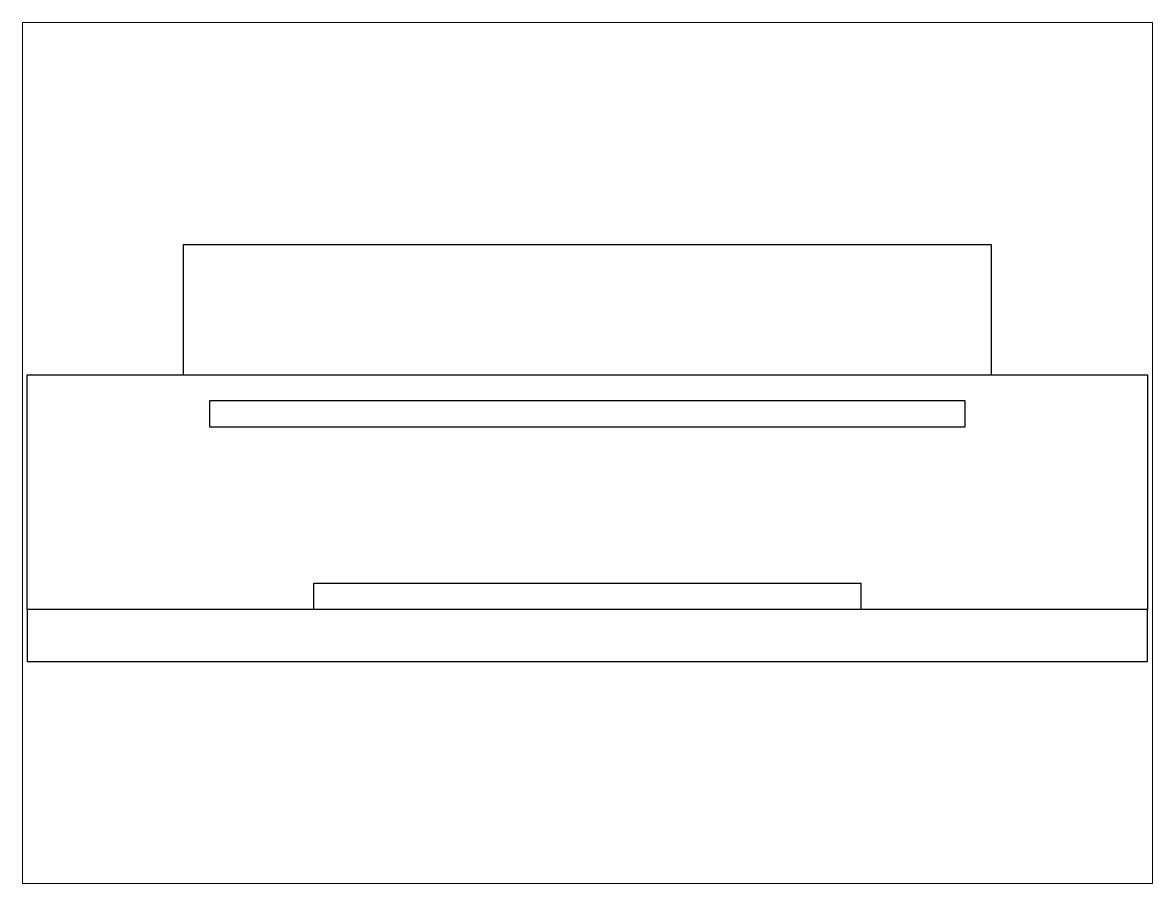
# Paper-space layout 'Layout1' of a CAD drawing. Header units: millimetres. Extents: x 1.05 to 9.45, y 0.8 to 7.2.
# The model-space entities are those that its viewports show. They can reach past a viewport. Long polylines and large blocks are cut down to what shows.
import ezdxf

# ---------------------------------------------------------------- set-up
doc = ezdxf.new("R2010")
doc.units = ezdxf.units.MM
doc.header["$MEASUREMENT"] = 0

# ---------------------------------------------------------------- blocks, each defined once
blk = doc.blocks.new('SKRIVMASKIN_F')
for p, q in [((60, 160), (370, 160)), ((60, 110), (60, 160)), ((370, 160), (370, 110)), ((0, 110), (430, 110)), ((0, 20), (0, 110)), ((430, 110), (430, 20)), ((360, 100), (70, 100)), ((70, 100), (70, 90)), ((360, 90), (360, 100)), ((70, 90), (360, 90)), ((110, 30), (320, 30)), ((110, 20), (110, 30)), ((320, 30), (320, 20)), ((0, 20), (0, 0)), ((430, 20), (0, 20)), ((430, 0), (430, 20)), ((0, 0), (430, 0))]:
    blk.add_line(p, q)

msp = doc.modelspace()

# ---------------------------------------------------------------- block references
msp.add_blockref('SKRIVMASKIN_F', (0, 0))

psp = doc.layouts.get("Layout1")

# ---------------------------------------------------------------- viewports
at = {"layer": '0'}
psp.add_viewport(center=(5.25, 4), size=(8.4, 6.4), view_center_point=(215.0508, 79.9981), view_height=330.322227, dxfattribs=at)

doc.saveas('drawing.dxf')
